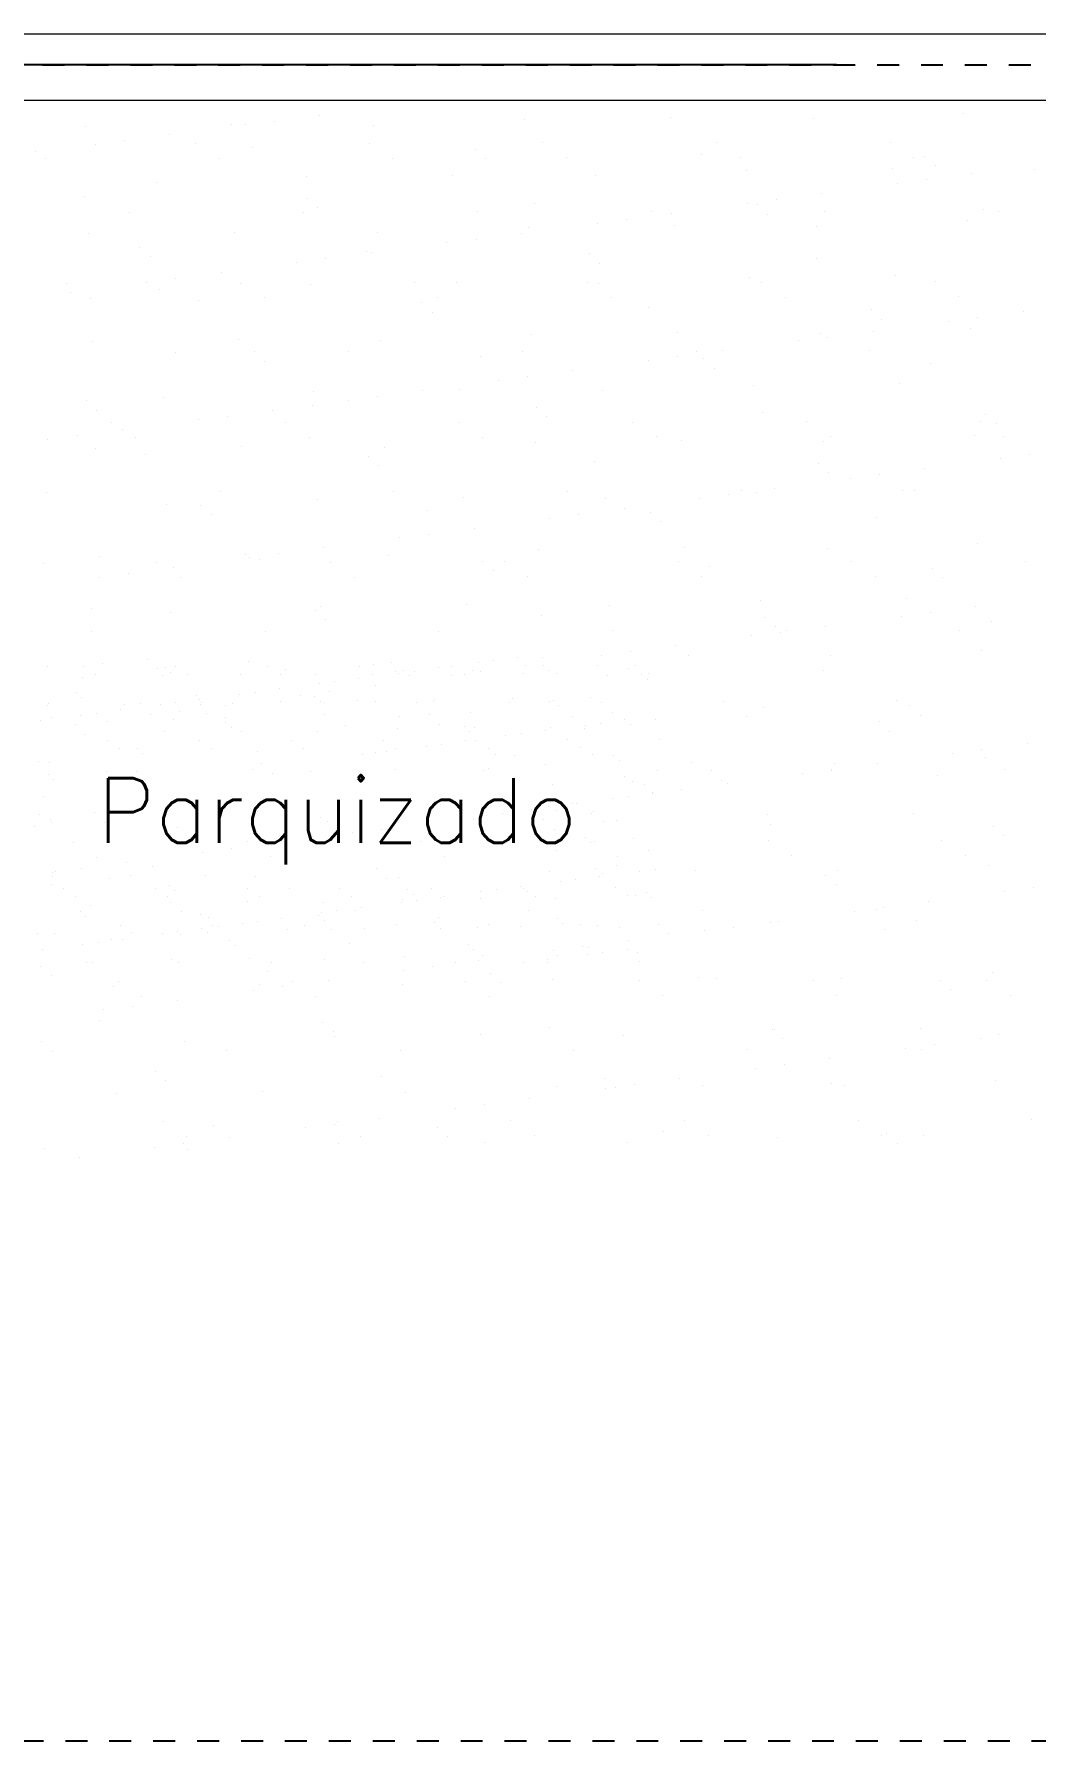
# Model space of a CAD drawing. Header units: millimetres. Extents: x 182 to 305, y 81 to 164.
# Drawn here: x 288.98 to 293.54, y 153.24 to 161.02 of the extents above; entities that cross this region are included whole.
import ezdxf

# ---------------------------------------------------------------- set-up
doc = ezdxf.new("R2010")
doc.units = ezdxf.units.MM
for name, pattern in [('ACAD_ISO04W100', [30.5, 24, -3, 0.5, -3]), ('ACAD_ISO10W100', [18.5, 12, -3, 0.5, -3]), ('DASHDOT', [1, 0.5, -0.25, 0, -0.25]), ('Hidden', [7.14375, 4.7625, -2.38125])]:
    doc.linetypes.add(name, pattern=pattern)
doc.layers.add('A-AREAIDM', color=7, linetype='Continuous', lineweight=18)
doc.layers.add('A-WALL', color=7, linetype='Continuous', lineweight=9)
for name, color, linetype in [('Lineas Lotes', 7, 'DASHDOT'), ('Lineas Proyecciones', 7, 'Hidden'), ('solado h verde', 7, 'Continuous')]:
    doc.layers.add(name, color=color, linetype=linetype)
doc.styles.get("Standard").update_dxf_attribs({"font": 'txt.shx'})

msp = doc.modelspace()

# ---------------------------------------------------------------- linework, layer by layer
at = {"linetype": 'ACAD_ISO10W100'}
msp.add_line((188.133186, 160.861102), (304.483929, 160.881522), dxfattribs=at)
at = {"color": 252, "linetype": 'Continuous'}
for p, q in [((289.03824, 158.139316), (289.03824, 158.139316)), ((289.204041, 158.136113), (289.204041, 158.136113)), ((289.576915, 158.134688), (289.576915, 158.134688)), ((289.623267, 158.136875), (289.623267, 158.136875)), ((290.042493, 158.137637), (290.042493, 158.137637)), ((290.123531, 158.122785), (290.123531, 158.122785)), ((290.461719, 158.138399), (290.461719, 158.138399)), ((290.662206, 158.118158), (290.662206, 158.118158)), ((290.820489, 158.130406), (290.820489, 158.130406)), ((290.880945, 158.13916), (290.880945, 158.13916)), ((290.977505, 158.118745), (290.977505, 158.118745)), ((291.003341, 158.154479), (291.003341, 158.154479)), ((291.073412, 158.163704), (291.073412, 158.163704)), ((291.182856, 158.178112), (291.182856, 158.178112)), ((291.300171, 158.139922), (291.300171, 158.139922)), ((291.321875, 158.117093), (291.321875, 158.117093)), ((291.68547, 158.130193), (291.68547, 158.130193)), ((291.719397, 158.140684), (291.719397, 158.140684)), ((289.201187, 158.085208), (289.201187, 158.085208)), ((289.26081, 158.099948), (289.26081, 158.099948)), ((289.564781, 158.098307), (289.564781, 158.098307)), ((289.601728, 158.111951), (289.601728, 158.111951)), ((289.680036, 158.100709), (289.680036, 158.100709)), ((289.917161, 158.102802), (289.917161, 158.102802)), ((290.099262, 158.101471), (290.099262, 158.101471)), ((290.261531, 158.10115), (290.261531, 158.10115)), ((290.278608, 158.059066), (290.278608, 158.059066)), ((290.348679, 158.068291), (290.348679, 158.068291)), ((290.458123, 158.0827), (290.458123, 158.0827)), ((290.518488, 158.102233), (290.518488, 158.102233)), ((290.625125, 158.11425), (290.625125, 158.11425)), ((290.640974, 158.106772), (290.640974, 158.106772)), ((290.687019, 158.095421), (290.687019, 158.095421)), ((290.711045, 158.115997), (290.711045, 158.115997)), ((290.937714, 158.102995), (290.937714, 158.102995)), ((291.208822, 158.106255), (291.208822, 158.106255)), ((291.35694, 158.103756), (291.35694, 158.103756)), ((291.747498, 158.101628), (291.747498, 158.101628)), ((291.772311, 158.078891), (291.772311, 158.078891)), ((291.776166, 158.104518), (291.776166, 158.104518)), ((289.045951, 157.96899), (289.045951, 157.96899)), ((289.17223, 158.016536), (289.17223, 158.016536)), ((289.197043, 157.993799), (289.197043, 157.993799)), ((289.391229, 157.965136), (289.391229, 157.965136)), ((289.465177, 157.969751), (289.465177, 157.969751)), ((289.553875, 157.963653), (289.553875, 157.963653)), ((289.623946, 157.972878), (289.623946, 157.972878)), ((289.718846, 158.004633), (289.718846, 158.004633)), ((289.73339, 157.987287), (289.73339, 157.987287)), ((289.735599, 157.963485), (289.735599, 157.963485)), ((289.884403, 157.970513), (289.884403, 157.970513)), ((289.916241, 158.01136), (289.916241, 158.01136)), ((289.986312, 158.020585), (289.986312, 158.020585)), ((290.095756, 158.034993), (290.095756, 158.034993)), ((290.099193, 157.976584), (290.099193, 157.976584)), ((290.257521, 158.000006), (290.257521, 158.000006)), ((290.282335, 157.977269), (290.282335, 157.977269)), ((290.303629, 157.971275), (290.303629, 157.971275)), ((290.451573, 157.981079), (290.451573, 157.981079)), ((290.722855, 157.972037), (290.722855, 157.972037)), ((290.795943, 157.979427), (290.795943, 157.979427)), ((290.804137, 157.988103), (290.804137, 157.988103)), ((291.142081, 157.972798), (291.142081, 157.972798)), ((291.159537, 157.992527), (291.159537, 157.992527)), ((291.342813, 157.983475), (291.342813, 157.983475)), ((291.511918, 157.997022), (291.511918, 157.997022)), ((291.561307, 157.97356), (291.561307, 157.97356)), ((289.008657, 157.891874), (289.008657, 157.891874)), ((289.038849, 157.960642), (289.038849, 157.960642)), ((289.191508, 157.915947), (289.191508, 157.915947)), ((289.261579, 157.925172), (289.261579, 157.925172)), ((289.314161, 157.88648), (289.314161, 157.88648)), ((289.371023, 157.93958), (289.371023, 157.93958)), ((291.367626, 157.960738), (291.367626, 157.960738)), ((291.669341, 157.893608), (291.669341, 157.893608)), ((289.209667, 157.825819), (289.209667, 157.825819)), ((289.573261, 157.838918), (289.573261, 157.838918)), ((289.852837, 157.881853), (289.852837, 157.881853)), ((289.87765, 157.859116), (289.87765, 157.859116)), ((289.925641, 157.843413), (289.925641, 157.843413)), ((290.270011, 157.841761), (290.270011, 157.841761)), ((290.399452, 157.86995), (290.399452, 157.86995)), ((290.633605, 157.854861), (290.633605, 157.854861)), ((290.938128, 157.865323), (290.938128, 157.865323)), ((290.962941, 157.842586), (290.962941, 157.842586)), ((290.985985, 157.859356), (290.985985, 157.859356)), ((291.12746, 157.822268), (291.12746, 157.822268)), ((291.197531, 157.831493), (291.197531, 157.831493)), ((291.306975, 157.845902), (291.306975, 157.845902)), ((291.330355, 157.857704), (291.330355, 157.857704)), ((291.484743, 157.85342), (291.484743, 157.85342)), ((291.489826, 157.869974), (291.489826, 157.869974)), ((291.559897, 157.879199), (291.559897, 157.879199)), ((291.69395, 157.870804), (291.69395, 157.870804)), ((289.312764, 157.799011), (289.312764, 157.799011)), ((289.369533, 157.762846), (289.369533, 157.762846)), ((289.448152, 157.763701), (289.448152, 157.763701)), ((289.472965, 157.740964), (289.472965, 157.740964)), ((289.73199, 157.799773), (289.73199, 157.799773)), ((289.788759, 157.763607), (289.788759, 157.763607)), ((289.994767, 157.751798), (289.994767, 157.751798)), ((290.151216, 157.800535), (290.151216, 157.800535)), ((290.207985, 157.764369), (290.207985, 157.764369)), ((290.472798, 157.73608), (290.472798, 157.73608)), ((290.533443, 157.74717), (290.533443, 157.74717)), ((290.570442, 157.801296), (290.570442, 157.801296)), ((290.582242, 157.750489), (290.582242, 157.750489)), ((290.627211, 157.765131), (290.627211, 157.765131)), ((290.765093, 157.774562), (290.765093, 157.774562)), ((290.835164, 157.783787), (290.835164, 157.783787)), ((290.944608, 157.798195), (290.944608, 157.798195)), ((290.989668, 157.802058), (290.989668, 157.802058)), ((291.046437, 157.765892), (291.046437, 157.765892)), ((291.080058, 157.735267), (291.080058, 157.735267)), ((291.168018, 157.733138), (291.168018, 157.733138)), ((291.408894, 157.80282), (291.408894, 157.80282)), ((291.465663, 157.766654), (291.465663, 157.766654)), ((291.520398, 157.737633), (291.520398, 157.737633)), ((291.618734, 157.73064), (291.618734, 157.73064)), ((291.82812, 157.803582), (291.82812, 157.803582)), ((289.047329, 157.701253), (289.047329, 157.701253)), ((291.643547, 157.707903), (291.643547, 157.707903)), ((289.043467, 157.645548), (289.043467, 157.645548)), ((289.06828, 157.622811), (289.06828, 157.622811)), ((291.338836, 157.598315), (291.338836, 157.598315)), ((291.67003, 157.636458), (291.67003, 157.636458)), ((291.70243, 157.611415), (291.70243, 157.611415)), ((291.760665, 157.600585), (291.760665, 157.600585)), ((289.023332, 157.545254), (289.023332, 157.545254)), ((291.32165, 157.499282), (291.32165, 157.499282)), ((291.431094, 157.513691), (291.431094, 157.513691)), ((291.613945, 157.537764), (291.613945, 157.537764)), ((291.684016, 157.546989), (291.684016, 157.546989)), ((291.79346, 157.561397), (291.79346, 157.561397)), ((289.002261, 157.461147), (289.002261, 157.461147)), ((289.055809, 157.441864), (289.055809, 157.441864)), ((289.05903, 157.424982), (289.05903, 157.424982)), ((291.35598, 157.482432), (291.35598, 157.482432)), ((291.517617, 157.465718), (291.517617, 157.465718)), ((291.528878, 157.478244), (291.528878, 157.478244)), ((291.574385, 157.429552), (291.574385, 157.429552)), ((291.48997, 157.359652), (291.48997, 157.359652)), ((291.71091, 157.352026), (291.71091, 157.352026)), ((291.347316, 157.338926), (291.347316, 157.338926)), ((291.359527, 157.298594), (291.359527, 157.298594)), ((291.514783, 157.336915), (291.514783, 157.336915)), ((291.778753, 157.299356), (291.778753, 157.299356)), ((289.07738, 157.203818), (289.07738, 157.203818)), ((289.416669, 157.186969), (289.416669, 157.186969)), ((289.761039, 157.185318), (289.761039, 157.185318)), ((291.537358, 157.218855), (291.537358, 157.218855)), ((291.631901, 157.229597), (291.631901, 157.229597)), ((291.738064, 157.205553), (291.738064, 157.205553)), ((291.808135, 157.214778), (291.808135, 157.214778)), ((289.056634, 157.144505), (289.056634, 157.144505)), ((289.064289, 157.182475), (289.064289, 157.182475)), ((289.110984, 157.124045), (289.110984, 157.124045)), ((289.53021, 157.124807), (289.53021, 157.124807)), ((289.595309, 157.139877), (289.595309, 157.139877)), ((289.620122, 157.11714), (289.620122, 157.11714)), ((289.949436, 157.125569), (289.949436, 157.125569)), ((290.141925, 157.127974), (290.141925, 157.127974)), ((290.368662, 157.12633), (290.368662, 157.12633)), ((290.680601, 157.123347), (290.680601, 157.123347)), ((290.787888, 157.127092), (290.787888, 157.127092)), ((291.013332, 157.11014), (291.013332, 157.11014)), ((291.083402, 157.119365), (291.083402, 157.119365)), ((291.192846, 157.133773), (291.192846, 157.133773)), ((291.207114, 157.127854), (291.207114, 157.127854)), ((291.227216, 157.111444), (291.227216, 157.111444)), ((291.375698, 157.157846), (291.375698, 157.157846)), ((291.445769, 157.167071), (291.445769, 157.167071)), ((291.555213, 157.18148), (291.555213, 157.18148)), ((291.62634, 157.128616), (291.62634, 157.128616)), ((291.765892, 157.106817), (291.765892, 157.106817)), ((289.167752, 157.08788), (289.167752, 157.08788)), ((289.235107, 157.047652), (289.235107, 157.047652)), ((289.586978, 157.088641), (289.586978, 157.088641)), ((289.598701, 157.060751), (289.598701, 157.060751)), ((289.951082, 157.065246), (289.951082, 157.065246)), ((290.006204, 157.089403), (290.006204, 157.089403)), ((290.295452, 157.063594), (290.295452, 157.063594)), ((290.42543, 157.090165), (290.42543, 157.090165)), ((290.468113, 157.038361), (290.468113, 157.038361)), ((290.650965, 157.062433), (290.650965, 157.062433)), ((290.659046, 157.076694), (290.659046, 157.076694)), ((290.705414, 157.10061), (290.705414, 157.10061)), ((290.721036, 157.071658), (290.721036, 157.071658)), ((290.83048, 157.086067), (290.83048, 157.086067)), ((290.844656, 157.090926), (290.844656, 157.090926)), ((291.011426, 157.081189), (291.011426, 157.081189)), ((291.263882, 157.091688), (291.263882, 157.091688)), ((291.355796, 157.079537), (291.355796, 157.079537)), ((291.683108, 157.09245), (291.683108, 157.09245)), ((291.71939, 157.092637), (291.71939, 157.092637)), ((291.790705, 157.08408), (291.790705, 157.08408)), ((289.190624, 157.021725), (289.190624, 157.021725)), ((289.215438, 156.998988), (289.215438, 156.998988)), ((289.37212, 156.957683), (289.37212, 156.957683)), ((289.73724, 157.009822), (289.73724, 157.009822)), ((289.791346, 156.958445), (289.791346, 156.958445)), ((289.926232, 156.967021), (289.926232, 156.967021)), ((289.996303, 156.976246), (289.996303, 156.976246)), ((290.105747, 156.990654), (290.105747, 156.990654)), ((290.210572, 156.959207), (290.210572, 156.959207)), ((290.275916, 157.005195), (290.275916, 157.005195)), ((290.288599, 157.014727), (290.288599, 157.014727)), ((290.300729, 156.982458), (290.300729, 156.982458)), ((290.358669, 157.023952), (290.358669, 157.023952)), ((290.629798, 156.959968), (290.629798, 156.959968)), ((290.822531, 156.993292), (290.822531, 156.993292)), ((291.049024, 156.96073), (291.049024, 156.96073)), ((291.193458, 156.954971), (291.193458, 156.954971)), ((291.361207, 156.988664), (291.361207, 156.988664)), ((291.38602, 156.965927), (291.38602, 156.965927)), ((291.468249, 156.961492), (291.468249, 156.961492)), ((291.545838, 156.959466), (291.545838, 156.959466)), ((289.072769, 156.923086), (289.072769, 156.923086)), ((289.27157, 156.880833), (289.27157, 156.880833)), ((289.332555, 156.891669), (289.332555, 156.891669)), ((289.381014, 156.895241), (289.381014, 156.895241)), ((289.425149, 156.92758), (289.425149, 156.92758)), ((289.563866, 156.919314), (289.563866, 156.919314)), ((289.633937, 156.928539), (289.633937, 156.928539)), ((289.743381, 156.942948), (289.743381, 156.942948)), ((289.769519, 156.925929), (289.769519, 156.925929)), ((289.871231, 156.887042), (289.871231, 156.887042)), ((290.133114, 156.939028), (290.133114, 156.939028)), ((290.417846, 156.875139), (290.417846, 156.875139)), ((290.485494, 156.943523), (290.485494, 156.943523)), ((290.829864, 156.941871), (290.829864, 156.941871)), ((289.018648, 156.847535), (289.018648, 156.847535)), ((289.201499, 156.871608), (289.201499, 156.871608)), ((289.607182, 156.801362), (289.607182, 156.801362)), ((289.896044, 156.864305), (289.896044, 156.864305)), ((289.959562, 156.805857), (289.959562, 156.805857)), ((290.303932, 156.804205), (290.303932, 156.804205)), ((290.667526, 156.817305), (290.667526, 156.817305)), ((290.956522, 156.870512), (290.956522, 156.870512)), ((290.981335, 156.847775), (290.981335, 156.847775)), ((291.019906, 156.8218), (291.019906, 156.8218)), ((291.316966, 156.801563), (291.316966, 156.801563)), ((291.364276, 156.820148), (291.364276, 156.820148)), ((291.499817, 156.825635), (291.499817, 156.825635)), ((291.503138, 156.858609), (291.503138, 156.858609)), ((291.569888, 156.83486), (291.569888, 156.83486)), ((291.679332, 156.849269), (291.679332, 156.849269)), ((291.72787, 156.833248), (291.72787, 156.833248)), ((289.219707, 156.786943), (289.219707, 156.786943)), ((289.243587, 156.788263), (289.243587, 156.788263)), ((289.638932, 156.787705), (289.638932, 156.787705)), ((290.058158, 156.788467), (290.058158, 156.788467)), ((290.477384, 156.789228), (290.477384, 156.789228)), ((290.89661, 156.78999), (290.89661, 156.78999)), ((291.207522, 156.787154), (291.207522, 156.787154)), ((291.315836, 156.790752), (291.315836, 156.790752)), ((291.735062, 156.791513), (291.735062, 156.791513))]:
    msp.add_line(p, q, dxfattribs=at)
at = {"layer": 'A-WALL', "color": 252, "lineweight": 18}
for p, q in [((304.551104, 161.017443), (188.161099, 161.017443)), ((188.361099, 160.717443), (301.368337, 160.717443))]:
    msp.add_line(p, q, dxfattribs=at)
at = {"layer": 'Lineas Lotes', "color": 252, "linetype": 'ACAD_ISO04W100', "ltscale": 4e-05}
msp.add_line((182.21819, 160.877005), (304.568899, 160.877005), dxfattribs=at)
at = {"layer": 'Lineas Proyecciones', "color": 252, "linetype": 'Hidden', "ltscale": 0.00015}
msp.add_line((244.721873, 153.244648), (304.554906, 153.243768), dxfattribs=at)
at = {"layer": 'solado h verde', "color": 252, "linetype": 'Continuous'}
for p, q in [((289.877183, 160.605505), (289.877183, 160.605505)), ((290.073754, 160.621097), (290.073754, 160.621097)), ((290.280252, 160.648283), (290.280252, 160.648283)), ((291.212965, 160.627105), (291.212965, 160.627105)), ((291.877833, 160.635586), (291.877833, 160.635586)), ((292.527587, 160.632469), (292.527587, 160.632469)), ((293.213614, 160.657185), (293.213614, 160.657185)), ((289.212315, 160.597025), (289.212315, 160.597025)), ((289.390044, 160.531085), (289.390044, 160.531085)), ((289.596542, 160.558271), (289.596542, 160.558271)), ((289.941545, 160.603691), (289.941545, 160.603691)), ((290.526938, 160.602389), (290.526938, 160.602389)), ((288.987111, 160.481839), (288.987111, 160.481839)), ((289.030366, 160.450297), (289.030366, 160.450297)), ((289.257835, 160.513679), (289.257835, 160.513679)), ((289.714248, 160.519971), (289.714248, 160.519971)), ((289.821358, 160.451734), (289.821358, 160.451734)), ((289.971644, 160.50228), (289.971644, 160.50228)), ((290.50524, 160.521408), (290.50524, 160.521408)), ((290.612351, 160.453171), (290.612351, 160.453171)), ((290.988013, 160.49355), (290.988013, 160.49355)), ((291.03483, 160.45065), (291.03483, 160.45065)), ((291.296232, 160.522845), (291.296232, 160.522845)), ((291.403343, 160.454608), (291.403343, 160.454608)), ((292.019364, 160.471091), (292.019364, 160.471091)), ((292.087225, 160.524283), (292.087225, 160.524283)), ((292.194335, 160.456046), (292.194335, 160.456046)), ((292.878217, 160.52572), (292.878217, 160.52572)), ((292.985328, 160.457483), (292.985328, 160.457483)), ((293.035732, 160.46236), (293.035732, 160.46236)), ((290.885508, 160.375839), (290.885508, 160.375839)), ((291.535263, 160.372722), (291.535263, 160.372722)), ((292.22129, 160.397439), (292.22129, 160.397439)), ((292.886158, 160.405919), (292.886158, 160.405919)), ((293.082549, 160.41946), (293.082549, 160.41946)), ((293.249281, 160.381519), (293.249281, 160.381519)), ((293.535912, 160.402803), (293.535912, 160.402803)), ((289.534613, 160.342642), (289.534613, 160.342642)), ((290.22064, 160.367358), (290.22064, 160.367358)), ((292.910573, 160.336927), (292.910573, 160.336927)), ((293.042782, 160.354333), (293.042782, 160.354333)), ((289.208088, 160.279351), (289.208088, 160.279351)), ((290.224457, 160.27062), (290.224457, 160.27062)), ((290.271274, 160.22772), (290.271274, 160.22772)), ((291.255807, 160.248162), (291.255807, 160.248162)), ((292.226863, 160.246915), (292.226863, 160.246915)), ((292.272176, 160.239431), (292.272176, 160.239431)), ((292.359072, 160.26432), (292.359072, 160.26432)), ((292.56557, 160.291506), (292.56557, 160.291506)), ((293.303526, 160.216973), (293.303526, 160.216973)), ((289.415964, 160.204643), (289.415964, 160.204643)), ((290.206957, 160.206081), (290.206957, 160.206081)), ((290.997949, 160.207518), (290.997949, 160.207518)), ((291.543153, 160.156903), (291.543153, 160.156903)), ((291.675362, 160.174308), (291.675362, 160.174308)), ((291.788942, 160.208955), (291.788942, 160.208955)), ((291.88186, 160.201494), (291.88186, 160.201494)), ((291.893833, 160.146172), (291.893833, 160.146172)), ((292.318993, 160.196531), (292.318993, 160.196531)), ((292.543588, 160.143056), (292.543588, 160.143056)), ((292.579934, 160.210392), (292.579934, 160.210392)), ((293.229615, 160.167772), (293.229615, 160.167772)), ((293.370926, 160.211829), (293.370926, 160.211829)), ((289.228315, 160.107611), (289.228315, 160.107611)), ((289.893183, 160.116092), (289.893183, 160.116092)), ((290.542938, 160.112976), (290.542938, 160.112976)), ((290.859442, 160.06689), (290.859442, 160.06689)), ((290.991652, 160.084296), (290.991652, 160.084296)), ((291.19815, 160.111482), (291.19815, 160.111482)), ((291.228965, 160.137692), (291.228965, 160.137692)), ((289.4609, 160.047691), (289.4609, 160.047691)), ((289.507717, 160.004791), (289.507717, 160.004791)), ((290.307941, 159.994284), (290.307941, 159.994284)), ((290.492251, 160.025232), (290.492251, 160.025232)), ((290.514439, 160.02147), (290.514439, 160.02147)), ((291.508619, 160.016502), (291.508619, 160.016502)), ((292.53997, 159.994043), (292.53997, 159.994043)), ((289.830729, 159.931458), (289.830729, 159.931458)), ((290.175732, 159.976878), (290.175732, 159.976878)), ((291.555437, 159.973602), (291.555437, 159.973602)), ((292.23729, 159.908025), (292.23729, 159.908025)), ((292.902158, 159.916506), (292.902158, 159.916506)), ((289.128392, 159.882492), (289.128392, 159.882492)), ((289.147019, 159.841446), (289.147019, 159.841446)), ((289.492022, 159.886866), (289.492022, 159.886866)), ((289.550613, 159.853229), (289.550613, 159.853229)), ((289.624231, 159.904272), (289.624231, 159.904272)), ((289.919385, 159.883929), (289.919385, 159.883929)), ((290.23664, 159.877945), (290.23664, 159.877945)), ((290.710377, 159.885367), (290.710377, 159.885367)), ((290.901508, 159.886426), (290.901508, 159.886426)), ((291.50137, 159.886804), (291.50137, 159.886804)), ((291.551263, 159.883309), (291.551263, 159.883309)), ((292.292362, 159.888241), (292.292362, 159.888241)), ((293.083354, 159.889678), (293.083354, 159.889678)), ((289.235503, 159.814255), (289.235503, 159.814255)), ((289.728694, 159.802303), (289.728694, 159.802303)), ((290.026496, 159.815692), (290.026496, 159.815692)), ((290.745063, 159.793572), (290.745063, 159.793572)), ((290.79188, 159.750673), (290.79188, 159.750673)), ((290.817488, 159.817129), (290.817488, 159.817129)), ((291.60848, 159.818567), (291.60848, 159.818567)), ((291.776413, 159.771114), (291.776413, 159.771114)), ((292.399473, 159.820004), (292.399473, 159.820004)), ((292.792782, 159.762383), (292.792782, 159.762383)), ((293.190465, 159.821441), (293.190465, 159.821441)), ((293.483468, 159.754706), (293.483468, 159.754706)), ((292.839599, 159.719483), (292.839599, 159.719483)), ((293.14476, 159.710114), (293.14476, 159.710114)), ((293.245615, 159.678359), (293.245615, 159.678359)), ((293.276969, 159.72752), (293.276969, 159.72752)), ((289.244315, 159.618198), (289.244315, 159.618198)), ((289.909184, 159.626679), (289.909184, 159.626679)), ((290.558938, 159.623562), (290.558938, 159.623562)), ((291.244965, 159.648279), (291.244965, 159.648279)), ((291.909833, 159.656759), (291.909833, 159.656759)), ((292.46105, 159.620102), (292.46105, 159.620102)), ((292.559588, 159.653643), (292.559588, 159.653643)), ((292.593259, 159.637507), (292.593259, 159.637507)), ((292.799757, 159.664693), (292.799757, 159.664693)), ((289.621102, 159.568602), (289.621102, 159.568602)), ((289.981507, 159.570643), (289.981507, 159.570643)), ((290.028324, 159.527743), (290.028324, 159.527743)), ((290.412094, 159.570039), (290.412094, 159.570039)), ((291.012857, 159.548185), (291.012857, 159.548185)), ((291.203087, 159.571476), (291.203087, 159.571476)), ((291.77734, 159.53009), (291.77734, 159.53009)), ((291.909549, 159.547495), (291.909549, 159.547495)), ((291.994079, 159.572913), (291.994079, 159.572913)), ((292.029226, 159.539454), (292.029226, 159.539454)), ((292.116047, 159.574681), (292.116047, 159.574681)), ((292.785071, 159.57435), (292.785071, 159.57435)), ((293.060576, 159.516996), (293.060576, 159.516996)), ((291.093629, 159.440077), (291.093629, 159.440077)), ((291.225839, 159.457483), (291.225839, 159.457483)), ((291.432337, 159.484669), (291.432337, 159.484669)), ((292.076043, 159.496554), (292.076043, 159.496554)), ((289.566614, 159.363815), (289.566614, 159.363815)), ((290.25264, 159.388532), (290.25264, 159.388532)), ((290.542128, 159.367471), (290.542128, 159.367471)), ((290.748626, 159.394657), (290.748626, 159.394657)), ((290.917509, 159.397012), (290.917509, 159.397012)), ((291.567263, 159.393896), (291.567263, 159.393896)), ((292.25329, 159.418612), (292.25329, 159.418612)), ((292.918158, 159.427093), (292.918158, 159.427093)), ((289.21795, 159.347714), (289.21795, 159.347714)), ((289.264767, 159.304814), (289.264767, 159.304814)), ((290.064916, 159.304645), (290.064916, 159.304645)), ((290.2493, 159.325255), (290.2493, 159.325255)), ((290.409919, 159.350065), (290.409919, 159.350065)), ((291.265669, 159.316525), (291.265669, 159.316525)), ((292.29702, 159.294066), (292.29702, 159.294066)), ((293.313388, 159.285336), (293.313388, 159.285336)), ((289.33353, 159.24645), (289.33353, 159.24645)), ((289.381206, 159.214633), (289.381206, 159.214633)), ((289.726209, 159.260053), (289.726209, 159.260053)), ((289.858418, 159.277459), (289.858418, 159.277459)), ((290.124522, 159.247888), (290.124522, 159.247888)), ((290.915514, 159.249325), (290.915514, 159.249325)), ((291.312486, 159.273625), (291.312486, 159.273625)), ((291.706507, 159.250762), (291.706507, 159.250762)), ((292.497499, 159.252199), (292.497499, 159.252199)), ((293.288492, 159.253636), (293.288492, 159.253636)), ((293.360206, 159.242436), (293.360206, 159.242436)), ((289.042499, 159.170041), (289.042499, 159.170041)), ((289.174708, 159.187447), (289.174708, 159.187447)), ((289.260316, 159.128785), (289.260316, 159.128785)), ((289.44064, 159.178213), (289.44064, 159.178213)), ((289.925184, 159.137265), (289.925184, 159.137265)), ((290.231633, 159.179651), (290.231633, 159.179651)), ((290.574939, 159.134149), (290.574939, 159.134149)), ((291.022625, 159.181088), (291.022625, 159.181088)), ((291.260965, 159.158865), (291.260965, 159.158865)), ((291.813618, 159.182525), (291.813618, 159.182525)), ((291.925834, 159.167346), (291.925834, 159.167346)), ((292.575588, 159.16423), (292.575588, 159.16423)), ((292.60461, 159.183962), (292.60461, 159.183962)), ((293.261615, 159.188946), (293.261615, 159.188946)), ((293.395602, 159.185399), (293.395602, 159.185399)), ((289.485744, 159.102326), (289.485744, 159.102326)), ((290.502113, 159.093595), (290.502113, 159.093595)), ((290.54893, 159.050695), (290.54893, 159.050695)), ((291.533463, 159.071137), (291.533463, 159.071137)), ((292.549832, 159.062406), (292.549832, 159.062406)), ((293.378947, 159.083301), (293.378947, 159.083301)), ((293.511156, 159.100707), (293.511156, 159.100707)), ((292.596649, 159.019506), (292.596649, 159.019506)), ((292.695237, 158.993289), (292.695237, 158.993289)), ((292.827446, 159.010694), (292.827446, 159.010694)), ((293.033944, 159.03788), (293.033944, 159.03788)), ((289.035247, 158.931123), (289.035247, 158.931123)), ((289.826239, 158.93256), (289.826239, 158.93256)), ((290.268641, 158.899118), (290.268641, 158.899118)), ((290.617231, 158.933997), (290.617231, 158.933997)), ((290.933509, 158.907599), (290.933509, 158.907599)), ((291.408224, 158.935434), (291.408224, 158.935434)), ((291.583264, 158.904483), (291.583264, 158.904483)), ((292.011527, 158.903277), (292.011527, 158.903277)), ((292.143736, 158.920682), (292.143736, 158.920682)), ((292.199216, 158.936872), (292.199216, 158.936872)), ((292.269291, 158.929199), (292.269291, 158.929199)), ((292.350234, 158.947868), (292.350234, 158.947868)), ((292.934159, 158.937679), (292.934159, 158.937679)), ((292.990209, 158.938309), (292.990209, 158.938309)), ((289.582614, 158.874402), (289.582614, 158.874402)), ((289.738556, 158.870666), (289.738556, 158.870666)), ((289.785373, 158.827766), (289.785373, 158.827766)), ((290.769907, 158.848208), (290.769907, 158.848208)), ((291.460026, 158.83067), (291.460026, 158.83067)), ((291.666524, 158.857856), (291.666524, 158.857856)), ((291.786276, 158.839477), (291.786276, 158.839477)), ((292.817626, 158.817018), (292.817626, 158.817018)), ((290.776315, 158.740658), (290.776315, 158.740658)), ((290.982813, 158.767844), (290.982813, 158.767844)), ((291.327816, 158.813264), (291.327816, 158.813264)), ((291.833093, 158.796577), (291.833093, 158.796577)), ((290.299103, 158.677832), (290.299103, 158.677832)), ((290.644106, 158.723252), (290.644106, 158.723252)), ((291.276966, 158.669452), (291.276966, 158.669452)), ((291.941834, 158.677933), (291.941834, 158.677933)), ((292.591589, 158.674816), (292.591589, 158.674816)), ((293.277616, 158.699533), (293.277616, 158.699533)), ((289.021817, 158.604837), (289.021817, 158.604837)), ((289.276316, 158.639372), (289.276316, 158.639372)), ((289.538667, 158.610409), (289.538667, 158.610409)), ((289.615393, 158.58782), (289.615393, 158.58782)), ((289.941184, 158.647852), (289.941184, 158.647852)), ((289.960396, 158.63324), (289.960396, 158.63324)), ((290.00635, 158.625278), (290.00635, 158.625278)), ((290.092605, 158.650646), (290.092605, 158.650646)), ((290.329659, 158.611846), (290.329659, 158.611846)), ((290.590939, 158.644736), (290.590939, 158.644736)), ((291.022719, 158.616548), (291.022719, 158.616548)), ((291.120652, 158.613283), (291.120652, 158.613283)), ((291.911644, 158.61472), (291.911644, 158.61472)), ((292.054069, 158.594089), (292.054069, 158.594089)), ((292.702636, 158.616157), (292.702636, 158.616157)), ((293.070438, 158.585359), (293.070438, 158.585359)), ((293.493629, 158.617595), (293.493629, 158.617595)), ((289.276686, 158.543228), (289.276686, 158.543228)), ((289.408895, 158.560634), (289.408895, 158.560634)), ((289.645778, 158.542172), (289.645778, 158.542172)), ((290.43677, 158.543609), (290.43677, 158.543609)), ((291.069536, 158.573648), (291.069536, 158.573648)), ((291.227762, 158.545046), (291.227762, 158.545046)), ((292.018755, 158.546483), (292.018755, 158.546483)), ((292.809747, 158.54792), (292.809747, 158.54792)), ((293.117255, 158.542459), (293.117255, 158.542459)), ((292.285291, 158.439786), (292.285291, 158.439786)), ((292.950159, 158.448266), (292.950159, 158.448266)), ((289.242794, 158.402349), (289.242794, 158.402349)), ((289.598614, 158.384989), (289.598614, 158.384989)), ((290.259163, 158.393618), (290.259163, 158.393618)), ((290.284641, 158.409705), (290.284641, 158.409705)), ((290.30598, 158.350718), (290.30598, 158.350718)), ((290.949509, 158.418186), (290.949509, 158.418186)), ((291.290513, 158.37116), (291.290513, 158.37116)), ((291.599264, 158.415069), (291.599264, 158.415069)), ((292.306882, 158.362429), (292.306882, 158.362429)), ((292.929424, 158.366476), (292.929424, 158.366476)), ((293.061633, 158.383882), (293.061633, 158.383882)), ((293.268131, 158.411068), (293.268131, 158.411068)), ((289.240384, 158.295081), (289.240384, 158.295081)), ((290.031376, 158.296518), (290.031376, 158.296518)), ((290.822369, 158.297955), (290.822369, 158.297955)), ((291.613361, 158.299393), (291.613361, 158.299393)), ((292.245714, 158.276464), (292.245714, 158.276464)), ((292.353699, 158.319529), (292.353699, 158.319529)), ((292.377923, 158.293869), (292.377923, 158.293869)), ((292.404353, 158.30083), (292.404353, 158.30083)), ((292.584421, 158.321055), (292.584421, 158.321055)), ((293.195346, 158.302267), (293.195346, 158.302267)), ((293.338232, 158.339971), (293.338232, 158.339971)), ((291.694213, 158.203857), (291.694213, 158.203857)), ((291.900711, 158.231043), (291.900711, 158.231043)), ((293.293616, 158.210119), (293.293616, 158.210119)), ((289.292316, 158.149958), (289.292316, 158.149958)), ((289.495606, 158.170689), (289.495606, 158.170689)), ((289.542423, 158.127789), (289.542423, 158.127789)), ((289.957184, 158.158439), (289.957184, 158.158439)), ((290.526957, 158.14823), (290.526957, 158.14823)), ((290.606939, 158.155323), (290.606939, 158.155323)), ((291.217, 158.141031), (291.217, 158.141031)), ((291.292966, 158.180039), (291.292966, 158.180039)), ((291.543325, 158.1395), (291.543325, 158.1395)), ((291.562003, 158.186452), (291.562003, 158.186452)), ((291.957834, 158.188519), (291.957834, 158.188519)), ((292.574676, 158.117041), (292.574676, 158.117041)), ((292.607589, 158.185403), (292.607589, 158.185403)), ((290.53329, 158.051019), (290.53329, 158.051019)), ((290.878293, 158.096439), (290.878293, 158.096439)), ((291.010502, 158.113845), (291.010502, 158.113845)), ((291.590142, 158.0966), (291.590142, 158.0966)), ((289.743804, 157.974367), (289.743804, 157.974367)), ((290.194583, 158.006427), (290.194583, 158.006427)), ((290.326792, 158.023833), (290.326792, 158.023833)), ((290.534797, 157.975804), (290.534797, 157.975804)), ((291.325789, 157.977241), (291.325789, 157.977241)), ((292.116781, 157.978678), (292.116781, 157.978678)), ((292.907774, 157.980116), (292.907774, 157.980116)), ((289.059923, 157.904693), (289.059923, 157.904693)), ((289.510873, 157.916415), (289.510873, 157.916415)), ((289.614614, 157.895576), (289.614614, 157.895576)), ((289.643082, 157.933821), (289.643082, 157.933821)), ((289.7634, 157.925301), (289.7634, 157.925301)), ((289.84958, 157.961007), (289.84958, 157.961007)), ((289.850915, 157.90613), (289.850915, 157.90613)), ((290.300641, 157.920292), (290.300641, 157.920292)), ((290.641907, 157.907567), (290.641907, 157.907567)), ((290.779769, 157.916571), (290.779769, 157.916571)), ((290.96551, 157.928773), (290.96551, 157.928773)), ((291.4329, 157.909004), (291.4329, 157.909004)), ((291.615264, 157.925656), (291.615264, 157.925656)), ((291.811119, 157.894112), (291.811119, 157.894112)), ((292.223892, 157.910441), (292.223892, 157.910441)), ((292.301291, 157.950372), (292.301291, 157.950372)), ((292.827488, 157.885381), (292.827488, 157.885381)), ((292.966159, 157.958853), (292.966159, 157.958853)), ((293.014884, 157.911879), (293.014884, 157.911879)), ((289.16587, 157.870995), (289.16587, 157.870995)), ((290.826586, 157.873671), (290.826586, 157.873671)), ((292.874305, 157.842481), (292.874305, 157.842481)), ((293.163611, 157.739663), (293.163611, 157.739663)), ((293.29582, 157.757069), (293.29582, 157.757069)), ((293.502318, 157.784255), (293.502318, 157.784255)), ((288.999844, 157.702372), (288.999844, 157.702372)), ((289.308317, 157.660545), (289.308317, 157.660545)), ((289.445521, 157.659039), (289.445521, 157.659039)), ((289.973185, 157.669026), (289.973185, 157.669026)), ((290.016212, 157.693641), (290.016212, 157.693641)), ((290.06303, 157.650741), (290.06303, 157.650741)), ((290.236514, 157.660476), (290.236514, 157.660476)), ((290.62294, 157.665909), (290.62294, 157.665909)), ((291.027506, 157.661914), (291.027506, 157.661914)), ((291.047563, 157.671183), (291.047563, 157.671183)), ((291.308966, 157.690626), (291.308966, 157.690626)), ((291.818498, 157.663351), (291.818498, 157.663351)), ((291.973835, 157.699106), (291.973835, 157.699106)), ((292.063932, 157.662452), (292.063932, 157.662452)), ((292.609491, 157.664788), (292.609491, 157.664788)), ((292.61211, 157.667056), (292.61211, 157.667056)), ((292.623589, 157.69599), (292.623589, 157.69599)), ((292.818608, 157.694242), (292.818608, 157.694242)), ((293.309616, 157.720706), (293.309616, 157.720706)), ((293.400483, 157.666225), (293.400483, 157.666225)), ((291.9284, 157.577044), (291.9284, 157.577044)), ((292.110749, 157.619552), (292.110749, 157.619552)), ((292.134898, 157.60423), (292.134898, 157.60423)), ((292.479901, 157.649651), (292.479901, 157.649651)), ((293.095282, 157.639994), (293.095282, 157.639994)), ((291.451187, 157.514218), (291.451187, 157.514218)), ((291.79619, 157.559639), (291.79619, 157.559639)), ((289.252656, 157.470712), (289.252656, 157.470712)), ((289.299473, 157.427812), (289.299473, 157.427812)), ((290.284006, 157.448253), (290.284006, 157.448253)), ((290.316642, 157.430879), (290.316642, 157.430879)), ((290.767477, 157.424206), (290.767477, 157.424206)), ((290.98151, 157.439359), (290.98151, 157.439359)), ((291.11248, 157.469626), (291.11248, 157.469626)), ((291.244689, 157.487032), (291.244689, 157.487032)), ((291.300375, 157.439523), (291.300375, 157.439523)), ((291.631265, 157.436243), (291.631265, 157.436243)), ((292.317291, 157.460959), (292.317291, 157.460959)), ((292.331726, 157.417064), (292.331726, 157.417064)), ((292.98216, 157.46944), (292.98216, 157.46944)), ((288.98086, 157.409279), (288.98086, 157.409279)), ((289.630615, 157.406163), (289.630615, 157.406163)), ((290.42877, 157.379614), (290.42877, 157.379614)), ((290.560979, 157.39702), (290.560979, 157.39702)), ((290.739934, 157.339762), (290.739934, 157.339762)), ((291.347192, 157.396623), (291.347192, 157.396623)), ((291.530926, 157.3412), (291.530926, 157.3412)), ((292.321919, 157.342637), (292.321919, 157.342637)), ((293.112911, 157.344074), (293.112911, 157.344074)), ((293.348094, 157.408334), (293.348094, 157.408334)), ((293.394911, 157.365434), (293.394911, 157.365434)), ((289.157949, 157.336888), (289.157949, 157.336888)), ((289.26506, 157.268651), (289.26506, 157.268651)), ((289.74506, 157.289602), (289.74506, 157.289602)), ((289.877269, 157.307008), (289.877269, 157.307008)), ((289.948942, 157.338325), (289.948942, 157.338325)), ((290.056052, 157.270088), (290.056052, 157.270088)), ((290.083767, 157.334194), (290.083767, 157.334194)), ((290.847045, 157.271525), (290.847045, 157.271525)), ((291.638037, 157.272962), (291.638037, 157.272962)), ((292.429029, 157.2744), (292.429029, 157.2744)), ((293.220022, 157.275837), (293.220022, 157.275837)), ((289.061349, 157.19959), (289.061349, 157.19959)), ((289.193558, 157.216996), (289.193558, 157.216996)), ((289.400057, 157.244182), (289.400057, 157.244182)), ((289.52045, 157.225324), (289.52045, 157.225324)), ((290.536819, 157.216593), (290.536819, 157.216593)), ((291.324967, 157.201212), (291.324967, 157.201212)), ((291.568169, 157.194135), (291.568169, 157.194135)), ((291.989835, 157.209693), (291.989835, 157.209693)), ((292.584538, 157.185404), (292.584538, 157.185404)), ((292.63959, 157.206577), (292.63959, 157.206577)), ((293.325616, 157.231293), (293.325616, 157.231293)), ((289.324317, 157.171132), (289.324317, 157.171132)), ((289.989185, 157.179612), (289.989185, 157.179612)), ((290.583636, 157.173694), (290.583636, 157.173694)), ((290.63894, 157.176496), (290.63894, 157.176496)), ((292.631355, 157.142504), (292.631355, 157.142504)), ((293.397798, 157.11285), (293.397798, 157.11285)), ((293.530007, 157.130256), (293.530007, 157.130256)), ((292.814628, 157.028746), (292.814628, 157.028746)), ((292.846297, 157.040244), (292.846297, 157.040244)), ((293.052795, 157.06743), (293.052795, 157.06743)), ((289.650658, 157.022998), (289.650658, 157.022998)), ((289.773262, 156.993664), (289.773262, 156.993664)), ((289.820079, 156.950764), (289.820079, 156.950764)), ((290.441651, 157.024435), (290.441651, 157.024435)), ((290.804613, 156.971206), (290.804613, 156.971206)), ((291.232643, 157.025872), (291.232643, 157.025872)), ((291.820981, 156.962475), (291.820981, 156.962475)), ((292.023636, 157.027309), (292.023636, 157.027309)), ((292.333292, 156.971546), (292.333292, 156.971546)), ((292.369085, 156.977417), (292.369085, 156.977417)), ((292.714088, 157.022838), (292.714088, 157.022838)), ((292.99816, 156.980027), (292.99816, 156.980027)), ((288.99686, 156.919866), (288.99686, 156.919866)), ((289.646615, 156.916749), (289.646615, 156.916749)), ((290.332642, 156.941466), (290.332642, 156.941466)), ((290.99751, 156.949946), (290.99751, 156.949946)), ((291.647265, 156.94683), (291.647265, 156.94683)), ((291.685374, 156.887405), (291.685374, 156.887405)), ((291.867799, 156.919575), (291.867799, 156.919575)), ((292.030377, 156.932826), (292.030377, 156.932826)), ((292.162587, 156.950231), (292.162587, 156.950231)), ((292.852332, 156.940017), (292.852332, 156.940017)), ((291.001664, 156.797393), (291.001664, 156.797393)), ((291.346667, 156.842814), (291.346667, 156.842814)), ((291.478876, 156.860219), (291.478876, 156.860219)), ((289.009706, 156.770735), (289.009706, 156.770735)), ((289.056523, 156.727835), (289.056523, 156.727835)), ((290.041056, 156.748276), (290.041056, 156.748276)), ((290.662957, 156.752801), (290.662957, 156.752801)), ((290.795166, 156.770207), (290.795166, 156.770207)), ((291.057425, 156.739546), (291.057425, 156.739546)), ((292.005835, 156.72028), (292.005835, 156.72028)), ((293.341617, 156.74188), (293.341617, 156.74188)), ((289.340317, 156.681719), (289.340317, 156.681719)), ((289.363086, 156.700846), (289.363086, 156.700846)), ((289.979247, 156.662789), (289.979247, 156.662789)), ((290.005185, 156.690199), (290.005185, 156.690199)), ((290.111456, 156.680195), (290.111456, 156.680195)), ((290.154079, 156.702283), (290.154079, 156.702283)), ((290.317954, 156.707381), (290.317954, 156.707381)), ((290.65494, 156.687083), (290.65494, 156.687083)), ((290.945071, 156.703721), (290.945071, 156.703721)), ((291.104242, 156.696646), (291.104242, 156.696646)), ((291.340967, 156.711799), (291.340967, 156.711799)), ((291.736064, 156.705158), (291.736064, 156.705158)), ((292.088775, 156.717087), (292.088775, 156.717087)), ((292.527056, 156.706595), (292.527056, 156.706595)), ((292.65559, 156.717163), (292.65559, 156.717163)), ((293.105144, 156.708357), (293.105144, 156.708357)), ((293.151961, 156.665457), (293.151961, 156.665457)), ((293.318048, 156.708032), (293.318048, 156.708032)), ((293.425159, 156.639795), (293.425159, 156.639795)), ((289.295536, 156.572777), (289.295536, 156.572777)), ((289.427745, 156.590183), (289.427745, 156.590183)), ((289.470197, 156.632609), (289.470197, 156.632609)), ((289.634244, 156.617369), (289.634244, 156.617369)), ((290.26119, 156.634046), (290.26119, 156.634046)), ((291.052182, 156.635484), (291.052182, 156.635484)), ((291.843174, 156.636921), (291.843174, 156.636921)), ((292.634167, 156.638358), (292.634167, 156.638358)), ((289.2775, 156.525347), (289.2775, 156.525347)), ((290.293869, 156.516616), (290.293869, 156.516616)), ((291.325219, 156.494158), (291.325219, 156.494158)), ((292.341588, 156.485427), (292.341588, 156.485427)), ((293.01416, 156.490613), (293.01416, 156.490613)), ((289.012861, 156.430452), (289.012861, 156.430452)), ((289.662615, 156.427336), (289.662615, 156.427336)), ((290.340686, 156.473716), (290.340686, 156.473716)), ((290.348642, 156.452052), (290.348642, 156.452052)), ((291.01351, 156.460533), (291.01351, 156.460533)), ((291.663265, 156.457416), (291.663265, 156.457416)), ((292.349292, 156.482133), (292.349292, 156.482133)), ((292.388405, 156.442527), (292.388405, 156.442527)), ((293.080484, 156.413431), (293.080484, 156.413431)), ((293.286982, 156.440617), (293.286982, 156.440617)), ((293.372938, 156.462969), (293.372938, 156.462969)), ((289.064803, 156.385519), (289.064803, 156.385519)), ((289.855796, 156.386956), (289.855796, 156.386956)), ((290.646788, 156.388393), (290.646788, 156.388393)), ((291.43778, 156.38983), (291.43778, 156.38983)), ((292.228773, 156.391267), (292.228773, 156.391267)), ((292.603272, 156.350604), (292.603272, 156.350604)), ((292.948275, 156.396025), (292.948275, 156.396025)), ((293.019765, 156.392705), (293.019765, 156.392705)), ((289.530312, 156.293687), (289.530312, 156.293687)), ((290.561662, 156.271229), (290.561662, 156.271229)), ((291.578031, 156.262498), (291.578031, 156.262498)), ((291.919561, 156.260592), (291.919561, 156.260592)), ((292.264564, 156.306013), (292.264564, 156.306013)), ((292.396774, 156.323418), (292.396774, 156.323418)), ((293.357617, 156.252466), (293.357617, 156.252466)), ((289.356318, 156.192305), (289.356318, 156.192305)), ((289.577129, 156.250787), (289.577129, 156.250787)), ((290.021186, 156.200786), (290.021186, 156.200786)), ((290.67094, 156.19767), (290.67094, 156.19767)), ((291.356967, 156.222386), (291.356967, 156.222386)), ((291.580854, 156.216001), (291.580854, 156.216001)), ((291.624848, 156.219598), (291.624848, 156.219598)), ((291.713063, 156.233406), (291.713063, 156.233406)), ((292.021835, 156.230866), (292.021835, 156.230866)), ((292.609382, 156.240039), (292.609382, 156.240039)), ((292.67159, 156.22775), (292.67159, 156.22775)), ((290.897144, 156.125988), (290.897144, 156.125988)), ((291.029353, 156.143394), (291.029353, 156.143394)), ((291.235851, 156.17058), (291.235851, 156.17058)), ((289.568224, 156.064804), (289.568224, 156.064804)), ((289.798106, 156.048299), (289.798106, 156.048299)), ((290.213434, 156.035976), (290.213434, 156.035976)), ((290.345643, 156.053382), (290.345643, 156.053382)), ((290.359216, 156.066242), (290.359216, 156.066242)), ((290.552141, 156.080568), (290.552141, 156.080568)), ((290.814475, 156.039569), (290.814475, 156.039569)), ((291.150208, 156.067679), (291.150208, 156.067679)), ((291.941201, 156.069116), (291.941201, 156.069116)), ((292.732193, 156.070553), (292.732193, 156.070553)), ((293.523186, 156.07199), (293.523186, 156.07199)), ((289.028861, 155.941039), (289.028861, 155.941039)), ((289.529723, 155.945964), (289.529723, 155.945964)), ((289.661932, 155.96337), (289.661932, 155.96337)), ((289.675334, 155.996567), (289.675334, 155.996567)), ((289.868431, 155.990556), (289.868431, 155.990556)), ((290.364643, 155.962639), (290.364643, 155.962639)), ((290.466327, 155.998005), (290.466327, 155.998005)), ((290.861292, 155.996669), (290.861292, 155.996669)), ((291.029511, 155.97112), (291.029511, 155.97112)), ((291.257319, 155.999442), (291.257319, 155.999442)), ((291.679266, 155.968003), (291.679266, 155.968003)), ((291.845825, 156.01711), (291.845825, 156.01711)), ((292.048312, 156.000879), (292.048312, 156.000879)), ((292.365292, 155.992719), (292.365292, 155.992719)), ((292.839304, 156.002316), (292.839304, 156.002316)), ((292.862194, 156.00838), (292.862194, 156.00838)), ((292.909011, 155.96548), (292.909011, 155.96548)), ((293.030161, 156.0012), (293.030161, 156.0012)), ((289.18472, 155.900544), (289.18472, 155.900544)), ((289.678616, 155.937923), (289.678616, 155.937923))]:
    msp.add_line(p, q, dxfattribs=at)

# ---------------------------------------------------------------- texts
at = {"layer": 'A-AREAIDM', "color": 252}
msp.add_text('Parquizado', height=0.29506, dxfattribs=at).set_placement((289.265705, 157.333652))

doc.saveas('drawing.dxf')
